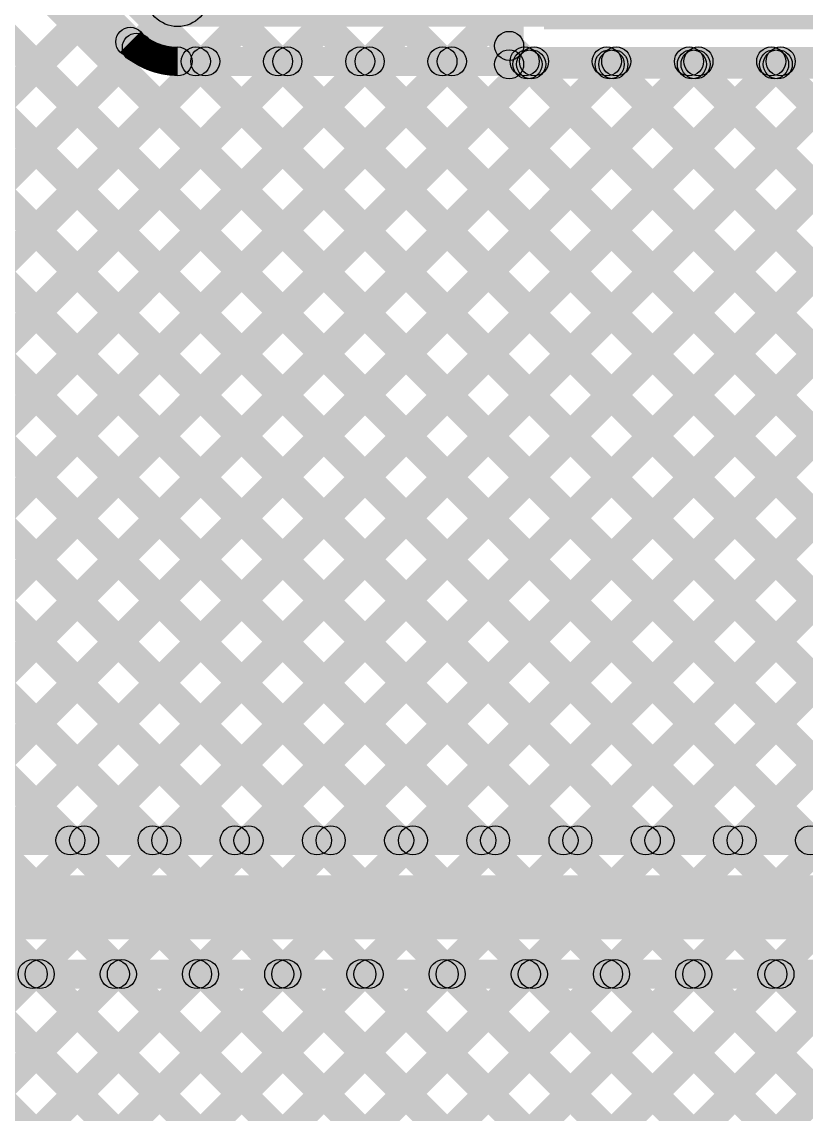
# Model space of a CAD drawing. Header units: millimetres. Extents: x 0.02 to 3.53, y 0 to 2.66.
# Drawn here: x 1.2267 to 1.4966, y 0.7337 to 1.1095 of the extents above; entities that cross this region are included whole.
import ezdxf

# ---------------------------------------------------------------- set-up
doc = ezdxf.new("R2010")
doc.units = ezdxf.units.MM
doc.header["$MEASUREMENT"] = 0
doc.layers.add('BottomLayer', color=5, linetype='Continuous')
doc.layers.add('TopLayer', color=1, linetype='Continuous')

msp = doc.modelspace()

# ---------------------------------------------------------------- hatches: boundary and pattern name
at = {"layer": 'BottomLayer'}
for points in [[(1.40641, 1.10688), (1.76631, 1.10688), (1.76631, 1.47494), (1.40641, 1.47494)], [(0.8305, 1.3752), (0.83757, 1.38228), (1.38839, 0.83145), (1.38132, 0.82438)], [(0.85878, 1.3752), (0.86585, 1.38228), (1.41668, 0.83145), (1.40961, 0.82438)], [(0.88706, 1.3752), (0.89414, 1.38228), (1.44496, 0.83145), (1.43789, 0.82438)], [(0.91535, 1.3752), (0.92242, 1.38228), (1.47325, 0.83145), (1.46618, 0.82438)], [(0.94363, 1.3752), (0.9507, 1.38228), (1.50153, 0.83145), (1.49446, 0.82438)], [(0.97192, 1.3752), (0.97899, 1.38228), (1.52982, 0.83145), (1.52274, 0.82438)], [(1.0002, 1.3752), (1.00727, 1.38228), (1.5581, 0.83145), (1.55103, 0.82438)], [(1.02849, 1.3752), (1.03556, 1.38228), (1.58638, 0.83145), (1.57931, 0.82438)], [(1.05677, 1.3752), (1.06384, 1.38228), (1.61467, 0.83145), (1.6076, 0.82438)], [(1.08506, 1.3752), (1.09213, 1.38228), (1.64295, 0.83145), (1.63588, 0.82438)], [(1.11334, 1.3752), (1.12041, 1.38228), (1.39794, 1.10475), (1.39087, 1.09767)], [(1.39941, 1.09488), (1.38941, 1.09488), (1.38941, 1.37874), (1.39941, 1.37874)], [(0.8308, 1.34662), (0.83787, 1.35369), (1.36011, 0.83145), (1.35304, 0.82438)], [(0.83106, 1.31808), (0.83813, 1.32515), (1.33183, 0.83145), (1.32475, 0.82438)], [(0.83106, 1.28979), (0.83813, 1.29686), (1.30354, 0.83145), (1.29647, 0.82438)], [(0.83106, 1.26151), (0.83813, 1.26858), (1.27526, 0.83145), (1.26819, 0.82438)], [(0.96885, 0.82438), (0.96178, 0.83145), (1.39087, 1.26054), (1.39794, 1.25347)], [(0.83106, 1.23322), (0.83813, 1.2403), (1.24697, 0.83145), (1.2399, 0.82438)], [(0.99714, 0.82438), (0.99007, 0.83145), (1.39087, 1.23225), (1.39794, 1.22518)], [(1.02542, 0.82438), (1.01835, 0.83145), (1.39087, 1.20397), (1.39794, 1.1969)], [(1.05371, 0.82438), (1.04664, 0.83145), (1.39087, 1.17568), (1.39794, 1.16861)], [(1.08199, 0.82438), (1.07492, 0.83145), (1.39087, 1.1474), (1.39794, 1.14033)], [(1.11028, 0.82438), (1.1032, 0.83145), (1.39087, 1.11911), (1.39794, 1.11204)], [(1.39087, 1.09767), (1.39794, 1.10475), (1.40427, 1.09842), (1.3972, 1.09135)], [(1.13856, 0.82438), (1.13149, 0.83145), (1.39846, 1.09842), (1.40553, 1.09135)], [(1.16684, 0.82438), (1.15977, 0.83145), (1.42674, 1.09842), (1.43381, 1.09135)], [(1.19513, 0.82438), (1.18806, 0.83145), (1.45503, 1.09842), (1.4621, 1.09135)], [(1.22341, 0.82438), (1.21634, 0.83145), (1.48331, 1.09842), (1.49038, 1.09135)], [(1.2517, 0.82438), (1.24463, 0.83145), (1.51159, 1.09842), (1.51867, 1.09135)], [(1.27998, 0.82438), (1.27291, 0.83145), (1.53988, 1.09842), (1.54695, 1.09135)], [(1.30827, 0.82438), (1.30119, 0.83145), (1.56816, 1.09842), (1.57523, 1.09135)], [(1.33655, 0.82438), (1.32948, 0.83145), (1.59645, 1.09842), (1.60352, 1.09135)], [(1.39441, 1.08988), (1.39441, 1.09988), (1.61622, 1.09988), (1.61622, 1.08988)], [(1.3972, 1.09135), (1.40427, 1.09842), (1.67124, 0.83145), (1.66417, 0.82438)], [(1.42548, 1.09135), (1.43255, 1.09842), (1.69952, 0.83145), (1.69245, 0.82438)], [(1.45377, 1.09135), (1.46084, 1.09842), (1.72781, 0.83144), (1.72074, 0.82437)], [(1.48205, 1.09135), (1.48912, 1.09842), (1.84257, 0.74496), (1.8355, 0.73789)], [(1.36483, 0.82438), (1.35776, 0.83145), (1.61268, 1.08637), (1.61976, 1.0793)], [(1.39312, 0.82438), (1.38605, 0.83145), (1.61268, 1.05809), (1.61976, 1.05101)], [(1.4214, 0.82438), (1.41433, 0.83145), (1.61268, 1.0298), (1.61976, 1.02273)], [(1.44969, 0.82438), (1.44262, 0.83145), (1.61987, 1.0087), (1.62694, 1.00163)], [(1.47797, 0.82438), (1.4709, 0.83145), (1.63389, 0.99444), (1.64096, 0.98737)], [(0.33687, 0.82291), (0.33687, 0.83291), (1.7238, 0.83291), (1.7238, 0.82291)], [(0.32734, 0.79391), (0.32734, 0.81591), (1.7238, 0.81591), (1.7238, 0.79391)], [(0.32734, 0.77691), (0.32734, 0.78691), (1.71427, 0.78691), (1.71427, 0.77691)], [(0.55207, 0.09646), (0.545, 0.10354), (1.22691, 0.78545), (1.23398, 0.77838)], [(0.58035, 0.09646), (0.57328, 0.10354), (1.25519, 0.78545), (1.26227, 0.77838)], [(0.60864, 0.09646), (0.60157, 0.10354), (1.28348, 0.78545), (1.29055, 0.77838)], [(0.63692, 0.09646), (0.62985, 0.10354), (1.31176, 0.78545), (1.31883, 0.77838)], [(0.6652, 0.09646), (0.65813, 0.10354), (1.34005, 0.78545), (1.34712, 0.77838)], [(0.69349, 0.09646), (0.68642, 0.10354), (1.36833, 0.78545), (1.3754, 0.77838)], [(0.72177, 0.09646), (0.7147, 0.10354), (1.39662, 0.78545), (1.40369, 0.77838)], [(0.75006, 0.09646), (0.74299, 0.10354), (1.4249, 0.78545), (1.43197, 0.77838)], [(0.77834, 0.09646), (0.77127, 0.10354), (1.45318, 0.78545), (1.46026, 0.77838)], [(0.80663, 0.09646), (0.79956, 0.10354), (1.48147, 0.78545), (1.48854, 0.77838)], [(0.83491, 0.09646), (0.82784, 0.10354), (1.50975, 0.78545), (1.51682, 0.77838)], [(0.8632, 0.09646), (0.85612, 0.10354), (1.53804, 0.78545), (1.54511, 0.77838)], [(1.17276, 0.77838), (1.17984, 0.78545), (1.64257, 0.32271), (1.6355, 0.31564)], [(1.20105, 0.77838), (1.20812, 0.78545), (1.64257, 0.35099), (1.6355, 0.34392)], [(1.22933, 0.77838), (1.2364, 0.78545), (1.64257, 0.37928), (1.6355, 0.37221)], [(1.25762, 0.77838), (1.26469, 0.78545), (1.64257, 0.40756), (1.6355, 0.40049)], [(1.2859, 0.77838), (1.29297, 0.78545), (1.64257, 0.43585), (1.6355, 0.42878)], [(1.31419, 0.77838), (1.32126, 0.78545), (1.64257, 0.46413), (1.6355, 0.45706)], [(1.34247, 0.77838), (1.34954, 0.78545), (1.64257, 0.49242), (1.6355, 0.48534)], [(1.37075, 0.77838), (1.37783, 0.78545), (1.64257, 0.5207), (1.6355, 0.51363)], [(1.39904, 0.77838), (1.40611, 0.78545), (1.64257, 0.54898), (1.6355, 0.54191)], [(1.42732, 0.77838), (1.43439, 0.78545), (1.64257, 0.57727), (1.6355, 0.5702)], [(1.45561, 0.77838), (1.46268, 0.78545), (1.64257, 0.60555), (1.6355, 0.59848)], [(1.48389, 0.77838), (1.49096, 0.78545), (1.64257, 0.63384), (1.6355, 0.62677)]]:
    msp.add_hatch(color=5, dxfattribs=at).paths.add_polyline_path(points)
h = msp.add_hatch(color=5, dxfattribs=at)
edge = h.paths.add_edge_path()
edge.add_arc((1.39441, 1.10121), 0.005, 0, 360)
h = msp.add_hatch(color=5, dxfattribs=at)
edge = h.paths.add_edge_path()
edge.add_arc((1.39441, 1.10121), 0.005, 0, 360)
h = msp.add_hatch(color=5, dxfattribs=at)
edge = h.paths.add_edge_path()
edge.add_arc((1.39441, 1.09488), 0.005, 0, 360)
h = msp.add_hatch(color=5, dxfattribs=at)
edge = h.paths.add_edge_path()
edge.add_arc((1.39441, 1.09488), 0.005, 0, 360)
h = msp.add_hatch(color=5, dxfattribs=at)
edge = h.paths.add_edge_path()
edge.add_arc((1.40073, 1.09488), 0.005, 0, 360)
h = msp.add_hatch(color=5, dxfattribs=at)
edge = h.paths.add_edge_path()
edge.add_arc((1.40073, 1.09488), 0.005, 0, 360)
h = msp.add_hatch(color=5, dxfattribs=at)
edge = h.paths.add_edge_path()
edge.add_arc((1.40199, 1.09488), 0.005, 0, 360)
h = msp.add_hatch(color=5, dxfattribs=at)
edge = h.paths.add_edge_path()
edge.add_arc((1.42902, 1.09488), 0.005, 0, 360)
h = msp.add_hatch(color=5, dxfattribs=at)
edge = h.paths.add_edge_path()
edge.add_arc((1.43028, 1.09488), 0.005, 0, 360)
h = msp.add_hatch(color=5, dxfattribs=at)
edge = h.paths.add_edge_path()
edge.add_arc((1.4573, 1.09488), 0.005, 0, 360)
h = msp.add_hatch(color=5, dxfattribs=at)
edge = h.paths.add_edge_path()
edge.add_arc((1.45856, 1.09488), 0.005, 0, 360)
h = msp.add_hatch(color=5, dxfattribs=at)
edge = h.paths.add_edge_path()
edge.add_arc((1.48559, 1.09488), 0.005, 0, 360)
h = msp.add_hatch(color=5, dxfattribs=at)
edge = h.paths.add_edge_path()
edge.add_arc((1.48685, 1.09488), 0.005, 0, 360)
h = msp.add_hatch(color=5, dxfattribs=at)
edge = h.paths.add_edge_path()
edge.add_arc((1.24344, 0.82791), 0.005, 0, 360)
h = msp.add_hatch(color=5, dxfattribs=at)
edge = h.paths.add_edge_path()
edge.add_arc((1.24816, 0.82791), 0.005, 0, 360)
h = msp.add_hatch(color=5, dxfattribs=at)
edge = h.paths.add_edge_path()
edge.add_arc((1.27172, 0.82791), 0.005, 0, 360)
h = msp.add_hatch(color=5, dxfattribs=at)
edge = h.paths.add_edge_path()
edge.add_arc((1.27645, 0.82791), 0.005, 0, 360)
h = msp.add_hatch(color=5, dxfattribs=at)
edge = h.paths.add_edge_path()
edge.add_arc((1.30001, 0.82791), 0.005, 0, 360)
h = msp.add_hatch(color=5, dxfattribs=at)
edge = h.paths.add_edge_path()
edge.add_arc((1.30473, 0.82791), 0.005, 0, 360)
h = msp.add_hatch(color=5, dxfattribs=at)
edge = h.paths.add_edge_path()
edge.add_arc((1.32829, 0.82791), 0.005, 0, 360)
h = msp.add_hatch(color=5, dxfattribs=at)
edge = h.paths.add_edge_path()
edge.add_arc((1.33301, 0.82791), 0.005, 0, 360)
h = msp.add_hatch(color=5, dxfattribs=at)
edge = h.paths.add_edge_path()
edge.add_arc((1.35657, 0.82791), 0.005, 0, 360)
h = msp.add_hatch(color=5, dxfattribs=at)
edge = h.paths.add_edge_path()
edge.add_arc((1.3613, 0.82791), 0.005, 0, 360)
h = msp.add_hatch(color=5, dxfattribs=at)
edge = h.paths.add_edge_path()
edge.add_arc((1.38486, 0.82791), 0.005, 0, 360)
h = msp.add_hatch(color=5, dxfattribs=at)
edge = h.paths.add_edge_path()
edge.add_arc((1.38958, 0.82791), 0.005, 0, 360)
h = msp.add_hatch(color=5, dxfattribs=at)
edge = h.paths.add_edge_path()
edge.add_arc((1.41314, 0.82791), 0.005, 0, 360)
h = msp.add_hatch(color=5, dxfattribs=at)
edge = h.paths.add_edge_path()
edge.add_arc((1.41787, 0.82791), 0.005, 0, 360)
h = msp.add_hatch(color=5, dxfattribs=at)
edge = h.paths.add_edge_path()
edge.add_arc((1.44143, 0.82791), 0.005, 0, 360)
h = msp.add_hatch(color=5, dxfattribs=at)
edge = h.paths.add_edge_path()
edge.add_arc((1.44615, 0.82791), 0.005, 0, 360)
h = msp.add_hatch(color=5, dxfattribs=at)
edge = h.paths.add_edge_path()
edge.add_arc((1.46971, 0.82791), 0.005, 0, 360)
h = msp.add_hatch(color=5, dxfattribs=at)
edge = h.paths.add_edge_path()
edge.add_arc((1.47444, 0.82791), 0.005, 0, 360)
h = msp.add_hatch(color=5, dxfattribs=at)
edge = h.paths.add_edge_path()
edge.add_arc((1.498, 0.82791), 0.005, 0, 360)
h = msp.add_hatch(color=5, dxfattribs=at)
edge = h.paths.add_edge_path()
edge.add_arc((1.23045, 0.78191), 0.005, 0, 360)
h = msp.add_hatch(color=5, dxfattribs=at)
edge = h.paths.add_edge_path()
edge.add_arc((1.23287, 0.78191), 0.005, 0, 360)
h = msp.add_hatch(color=5, dxfattribs=at)
edge = h.paths.add_edge_path()
edge.add_arc((1.25873, 0.78191), 0.005, 0, 360)
h = msp.add_hatch(color=5, dxfattribs=at)
edge = h.paths.add_edge_path()
edge.add_arc((1.26115, 0.78191), 0.005, 0, 360)
h = msp.add_hatch(color=5, dxfattribs=at)
edge = h.paths.add_edge_path()
edge.add_arc((1.28701, 0.78191), 0.005, 0, 360)
h = msp.add_hatch(color=5, dxfattribs=at)
edge = h.paths.add_edge_path()
edge.add_arc((1.28944, 0.78191), 0.005, 0, 360)
h = msp.add_hatch(color=5, dxfattribs=at)
edge = h.paths.add_edge_path()
edge.add_arc((1.3153, 0.78191), 0.005, 0, 360)
h = msp.add_hatch(color=5, dxfattribs=at)
edge = h.paths.add_edge_path()
edge.add_arc((1.31772, 0.78191), 0.005, 0, 360)
h = msp.add_hatch(color=5, dxfattribs=at)
edge = h.paths.add_edge_path()
edge.add_arc((1.34358, 0.78191), 0.005, 0, 360)
h = msp.add_hatch(color=5, dxfattribs=at)
edge = h.paths.add_edge_path()
edge.add_arc((1.34601, 0.78191), 0.005, 0, 360)
h = msp.add_hatch(color=5, dxfattribs=at)
edge = h.paths.add_edge_path()
edge.add_arc((1.37187, 0.78191), 0.005, 0, 360)
h = msp.add_hatch(color=5, dxfattribs=at)
edge = h.paths.add_edge_path()
edge.add_arc((1.37429, 0.78191), 0.005, 0, 360)
h = msp.add_hatch(color=5, dxfattribs=at)
edge = h.paths.add_edge_path()
edge.add_arc((1.40015, 0.78191), 0.005, 0, 360)
h = msp.add_hatch(color=5, dxfattribs=at)
edge = h.paths.add_edge_path()
edge.add_arc((1.40257, 0.78191), 0.005, 0, 360)
h = msp.add_hatch(color=5, dxfattribs=at)
edge = h.paths.add_edge_path()
edge.add_arc((1.42844, 0.78191), 0.005, 0, 360)
h = msp.add_hatch(color=5, dxfattribs=at)
edge = h.paths.add_edge_path()
edge.add_arc((1.43086, 0.78191), 0.005, 0, 360)
h = msp.add_hatch(color=5, dxfattribs=at)
edge = h.paths.add_edge_path()
edge.add_arc((1.45672, 0.78191), 0.005, 0, 360)
h = msp.add_hatch(color=5, dxfattribs=at)
edge = h.paths.add_edge_path()
edge.add_arc((1.45914, 0.78191), 0.005, 0, 360)
h = msp.add_hatch(color=5, dxfattribs=at)
edge = h.paths.add_edge_path()
edge.add_arc((1.485, 0.78191), 0.005, 0, 360)
h = msp.add_hatch(color=5, dxfattribs=at)
edge = h.paths.add_edge_path()
edge.add_arc((1.48743, 0.78191), 0.005, 0, 360)
at = {"layer": 'TopLayer'}
for points in [[(0.88108, 1.46604), (0.88815, 1.47311), (1.6451, 0.71617), (1.63803, 0.7091)], [(0.63985, 1.45272), (0.64692, 1.45979), (2.00317, 0.10354), (1.9961, 0.09646)], [(0.87099, 1.44784), (0.87807, 1.45492), (2.22944, 0.10354), (2.22237, 0.09646)], [(0.86091, 1.42965), (0.86798, 1.43672), (2.20116, 0.10354), (2.19409, 0.09646)], [(0.83996, 1.42231), (0.84703, 1.42938), (2.17288, 0.10354), (2.16581, 0.09646)], [(0.83106, 1.40293), (0.83813, 1.41), (2.14459, 0.10354), (2.13752, 0.09646)], [(0.66931, 1.39497), (0.67638, 1.40204), (1.97489, 0.10354), (1.96781, 0.09646)], [(0.83106, 1.37465), (0.83813, 1.38172), (2.11631, 0.10354), (2.10924, 0.09646)], [(0.68188, 1.35411), (0.68895, 1.36118), (1.9466, 0.10354), (1.93953, 0.09646)], [(0.83106, 1.34636), (0.83813, 1.35343), (2.08802, 0.10354), (2.08095, 0.09646)], [(0.82563, 1.3235), (0.8327, 1.33057), (2.05974, 0.10354), (2.05267, 0.09646)], [(0.69039, 1.31732), (0.69746, 1.32439), (1.91832, 0.10354), (1.91125, 0.09646)], [(0.80488, 1.31597), (0.81195, 1.32304), (2.03145, 0.10354), (2.02438, 0.09646)], [(0.74454, 1.23489), (0.75161, 1.24196), (1.87686, 0.11671), (1.86979, 0.10964)], [(0.74108, 1.21006), (0.74816, 1.21713), (1.85299, 0.11229), (1.84592, 0.10522)], [(1.22526, 1.13433), (1.23233, 1.1414), (1.26759, 1.10614), (1.26052, 1.09907)], [(1.28032, 1.10787), (1.28032, 1.12987), (1.70709, 1.12987), (1.70709, 1.10787)], [(0.77834, 0.09646), (0.77127, 0.10354), (1.79116, 1.12342), (1.79823, 1.11635)], [(0.24094, 0.09646), (0.23387, 0.10354), (1.24849, 1.11816), (1.25557, 1.11109)], [(0.26922, 0.09646), (0.26215, 0.10354), (1.26277, 1.10416), (1.26985, 1.09709)], [(0.29751, 0.09646), (0.29044, 0.10354), (1.2863, 1.0994), (1.29338, 1.09233)], [(0.32579, 0.09646), (0.31872, 0.10354), (1.31459, 1.0994), (1.32166, 1.09233)], [(0.35408, 0.09646), (0.34701, 0.10354), (1.34287, 1.0994), (1.34994, 1.09233)], [(0.38236, 0.09646), (0.37529, 0.10354), (1.37116, 1.0994), (1.37823, 1.09233)], [(0.41065, 0.09646), (0.40358, 0.10354), (1.39944, 1.0994), (1.40651, 1.09233)], [(0.43893, 0.09646), (0.43186, 0.10354), (1.42773, 1.0994), (1.4348, 1.09233)], [(0.46721, 0.09646), (0.46014, 0.10354), (1.45601, 1.0994), (1.46308, 1.09233)], [(0.4955, 0.09646), (0.48843, 0.10354), (1.48429, 1.0994), (1.49137, 1.09233)], [(0.52378, 0.09646), (0.51671, 0.10354), (1.51258, 1.0994), (1.51965, 1.09233)], [(0.55207, 0.09646), (0.545, 0.10354), (1.54086, 1.0994), (1.54793, 1.09233)], [(0.58035, 0.09646), (0.57328, 0.10354), (1.56915, 1.0994), (1.57622, 1.09233)], [(0.60864, 0.09646), (0.60157, 0.10354), (1.59743, 1.0994), (1.6045, 1.09233)], [(0.63692, 0.09646), (0.62985, 0.10354), (1.62572, 1.0994), (1.63279, 1.09233)], [(0.6652, 0.09646), (0.65813, 0.10354), (1.654, 1.0994), (1.66107, 1.09233)], [(1.28032, 1.09087), (1.28032, 1.10087), (1.66556, 1.10087), (1.66556, 1.09087)], [(1.28308, 1.09233), (1.29015, 1.0994), (1.64741, 0.74214), (1.64034, 0.73507)], [(1.31136, 1.09233), (1.31843, 1.0994), (1.66214, 0.7557), (1.65506, 0.74863)], [(1.33964, 1.09233), (1.34672, 1.0994), (1.68756, 0.75856), (1.68049, 0.75149)], [(1.36793, 1.09233), (1.375, 1.0994), (1.71584, 0.75856), (1.70877, 0.75149)], [(1.39621, 1.09233), (1.40328, 1.0994), (1.74413, 0.75856), (1.73706, 0.75149)], [(1.4245, 1.09233), (1.43157, 1.0994), (1.77241, 0.75856), (1.76534, 0.75149)], [(1.45278, 1.09233), (1.45985, 1.0994), (1.8007, 0.75856), (1.79362, 0.75149)], [(1.48107, 1.09233), (1.48814, 1.0994), (1.82898, 0.75856), (1.82191, 0.75149)], [(0.80663, 0.09646), (0.79956, 0.10354), (1.79116, 1.09514), (1.79823, 1.08807)], [(0.69349, 0.09646), (0.68642, 0.10354), (1.6736, 1.09072), (1.68067, 1.08365)], [(0.72177, 0.09646), (0.7147, 0.10354), (1.70188, 1.09072), (1.70895, 1.08365)], [(0.75006, 0.09646), (0.74299, 0.10354), (1.73017, 1.09072), (1.73724, 1.08365)], [(0.83491, 0.09646), (0.82784, 0.10354), (1.81502, 1.09072), (1.82209, 1.08365)], [(0.8632, 0.09646), (0.85612, 0.10354), (1.84299, 1.0904), (1.85006, 1.08333)]]:
    msp.add_hatch(color=1, dxfattribs=at).paths.add_polyline_path(points)
h = msp.add_hatch(color=1, dxfattribs=at)
edge = h.paths.add_edge_path()
edge.add_arc((1.28032, 1.11887), 0.011, 0, 360)
h = msp.add_hatch(color=1, dxfattribs=at)
edge = h.paths.add_edge_path()
edge.add_arc((1.28032, 1.11887), 0.011, 0, 360)
h = msp.add_hatch(color=1, dxfattribs=at)
edge = h.paths.add_edge_path()
edge.add_arc((1.26405, 1.1026), 0.005, 0, 360)
h = msp.add_hatch(color=1, dxfattribs=at)
edge = h.paths.add_edge_path()
edge.add_arc((1.26405, 1.1026), 0.005, 0, 360)
h = msp.add_hatch(color=1, dxfattribs=at)
edge = h.paths.add_edge_path()
edge.add_arc((1.26405, 1.1026), 0.005, 0, 360)
h = msp.add_hatch(color=1, dxfattribs=at)
edge = h.paths.add_edge_path()
edge.add_arc((1.26631, 1.10062), 0.005, 0, 360)
h = msp.add_hatch(color=1, dxfattribs=at)
edge = h.paths.add_edge_path()
edge.add_arc((1.28032, 1.09587), 0.005, 0, 360)
h = msp.add_hatch(color=1, dxfattribs=at)
edge = h.paths.add_edge_path()
edge.add_arc((1.28032, 1.09587), 0.005, 0, 360)
h = msp.add_hatch(color=1, dxfattribs=at)
edge = h.paths.add_edge_path()
edge.add_arc((1.28032, 1.09587), 0.005, 0, 360)
h = msp.add_hatch(color=1, dxfattribs=at)
edge = h.paths.add_edge_path()
edge.add_arc((1.28661, 1.09587), 0.005, 0, 360)
h = msp.add_hatch(color=1, dxfattribs=at)
edge = h.paths.add_edge_path()
edge.add_arc((1.28984, 1.09587), 0.005, 0, 360)
h = msp.add_hatch(color=1, dxfattribs=at)
edge = h.paths.add_edge_path()
edge.add_arc((1.3149, 1.09587), 0.005, 0, 360)
h = msp.add_hatch(color=1, dxfattribs=at)
edge = h.paths.add_edge_path()
edge.add_arc((1.31812, 1.09587), 0.005, 0, 360)
h = msp.add_hatch(color=1, dxfattribs=at)
edge = h.paths.add_edge_path()
edge.add_arc((1.34318, 1.09587), 0.005, 0, 360)
h = msp.add_hatch(color=1, dxfattribs=at)
edge = h.paths.add_edge_path()
edge.add_arc((1.34641, 1.09587), 0.005, 0, 360)
h = msp.add_hatch(color=1, dxfattribs=at)
edge = h.paths.add_edge_path()
edge.add_arc((1.37146, 1.09587), 0.005, 0, 360)
h = msp.add_hatch(color=1, dxfattribs=at)
edge = h.paths.add_edge_path()
edge.add_arc((1.37469, 1.09587), 0.005, 0, 360)
h = msp.add_hatch(color=1, dxfattribs=at)
edge = h.paths.add_edge_path()
edge.add_arc((1.39975, 1.09587), 0.005, 0, 360)
h = msp.add_hatch(color=1, dxfattribs=at)
edge = h.paths.add_edge_path()
edge.add_arc((1.40298, 1.09587), 0.005, 0, 360)
h = msp.add_hatch(color=1, dxfattribs=at)
edge = h.paths.add_edge_path()
edge.add_arc((1.42803, 1.09587), 0.005, 0, 360)
h = msp.add_hatch(color=1, dxfattribs=at)
edge = h.paths.add_edge_path()
edge.add_arc((1.43126, 1.09587), 0.005, 0, 360)
h = msp.add_hatch(color=1, dxfattribs=at)
edge = h.paths.add_edge_path()
edge.add_arc((1.45632, 1.09587), 0.005, 0, 360)
h = msp.add_hatch(color=1, dxfattribs=at)
edge = h.paths.add_edge_path()
edge.add_arc((1.45955, 1.09587), 0.005, 0, 360)
h = msp.add_hatch(color=1, dxfattribs=at)
edge = h.paths.add_edge_path()
edge.add_arc((1.4846, 1.09587), 0.005, 0, 360)
h = msp.add_hatch(color=1, dxfattribs=at)
edge = h.paths.add_edge_path()
edge.add_arc((1.48783, 1.09587), 0.005, 0, 360)

# ---------------------------------------------------------------- linework, layer by layer
at = {"layer": 'BottomLayer'}
for centre in [(1.39441, 1.10121), (1.39441, 1.10121), (1.39441, 1.09488), (1.39441, 1.09488), (1.40073, 1.09488), (1.40073, 1.09488), (1.40199, 1.09488), (1.42902, 1.09488), (1.43028, 1.09488), (1.4573, 1.09488), (1.45856, 1.09488), (1.48559, 1.09488), (1.48685, 1.09488), (1.24344, 0.82791), (1.24816, 0.82791), (1.27172, 0.82791), (1.27645, 0.82791), (1.30001, 0.82791), (1.30473, 0.82791), (1.32829, 0.82791), (1.33301, 0.82791), (1.35657, 0.82791), (1.3613, 0.82791), (1.38486, 0.82791), (1.38958, 0.82791), (1.41314, 0.82791), (1.41787, 0.82791), (1.44143, 0.82791), (1.44615, 0.82791), (1.46971, 0.82791), (1.47444, 0.82791), (1.498, 0.82791), (1.23045, 0.78191), (1.23287, 0.78191), (1.25873, 0.78191), (1.26115, 0.78191), (1.28701, 0.78191), (1.28944, 0.78191), (1.3153, 0.78191), (1.31772, 0.78191), (1.34358, 0.78191), (1.34601, 0.78191), (1.37187, 0.78191), (1.37429, 0.78191), (1.40015, 0.78191), (1.40257, 0.78191), (1.42844, 0.78191), (1.43086, 0.78191), (1.45672, 0.78191), (1.45914, 0.78191), (1.485, 0.78191), (1.48743, 0.78191)]:
    msp.add_circle(centre, 0.005, dxfattribs=at)
at = {"layer": 'TopLayer', "const_width": 0.01}
msp.add_lwpolyline([(1.28032, 1.09587, -0.198912), (1.26405, 1.1026)], format="xyb", dxfattribs=at)
msp.add_lwpolyline([(1.28032, 1.09587, -0.198912), (1.26405, 1.1026)], format="xyb", dxfattribs=at)
at = {"layer": 'TopLayer'}
for centre, radius in [((1.28032, 1.11887), 0.011), ((1.28032, 1.11887), 0.011), ((1.26405, 1.1026), 0.005), ((1.26405, 1.1026), 0.005), ((1.26405, 1.1026), 0.005), ((1.26631, 1.10062), 0.005), ((1.28032, 1.09587), 0.005), ((1.28032, 1.09587), 0.005), ((1.28032, 1.09587), 0.005), ((1.28661, 1.09587), 0.005), ((1.28984, 1.09587), 0.005), ((1.3149, 1.09587), 0.005), ((1.31812, 1.09587), 0.005), ((1.34318, 1.09587), 0.005), ((1.34641, 1.09587), 0.005), ((1.37146, 1.09587), 0.005), ((1.37469, 1.09587), 0.005), ((1.39975, 1.09587), 0.005), ((1.40298, 1.09587), 0.005), ((1.42803, 1.09587), 0.005), ((1.43126, 1.09587), 0.005), ((1.45632, 1.09587), 0.005), ((1.45955, 1.09587), 0.005), ((1.4846, 1.09587), 0.005), ((1.48783, 1.09587), 0.005)]:
    msp.add_circle(centre, radius, dxfattribs=at)

doc.saveas('drawing.dxf')
